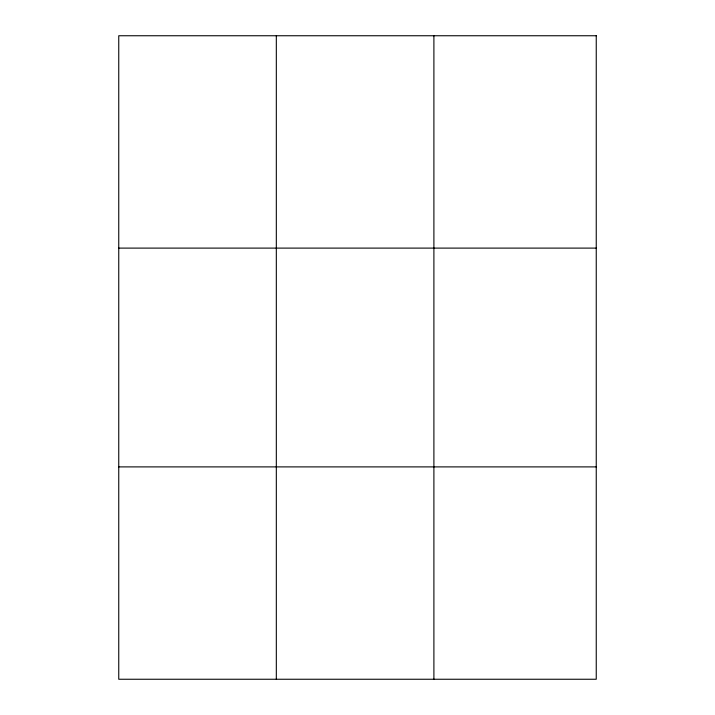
<?xml version="1.0" encoding="UTF-8"?>
<svg xmlns="http://www.w3.org/2000/svg" width="715" height="715" viewBox="0 0 715 715"><rect width="100%" height="100%" fill="white"/><g stroke="black" fill="none" stroke-linecap="round" stroke-linejoin="round"><path stroke-width="1.07" d="M276.321 679.25L276.321 35.75M433.898 679.25L433.898 35.75M118.753 248.105L596.247 248.105M118.753 466.895L596.247 466.895M596.247 35.75L596.247 679.25L118.753 679.25L118.753 35.75L596.247 35.75"/></g></svg>
